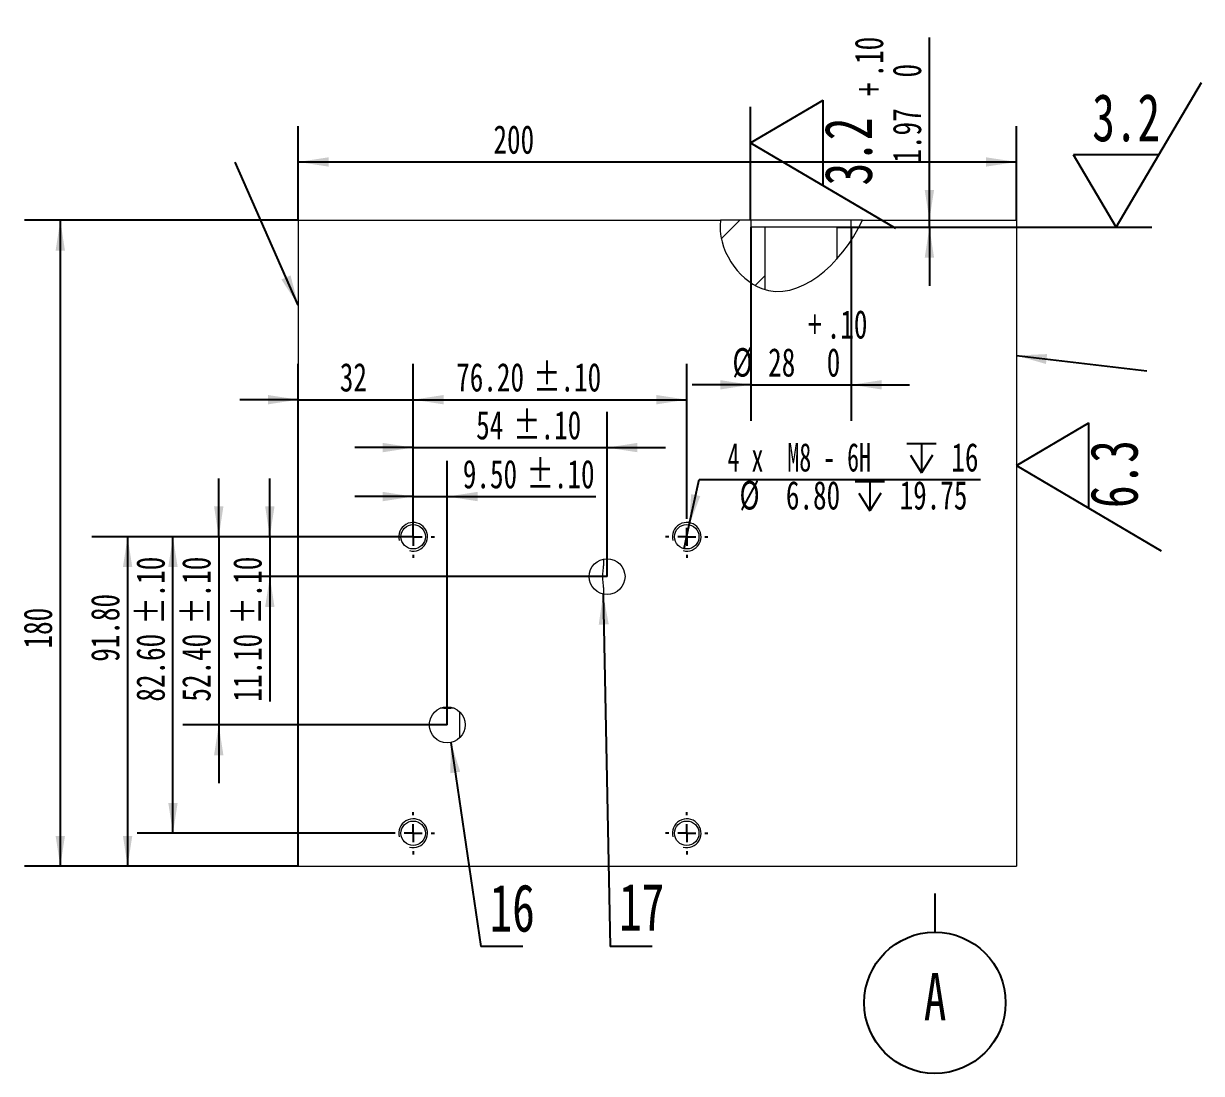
# Model space of a CAD drawing. Header units: millimetres. Extents: x -8 to 430, y -4 to 301.
# Drawn here: x 127.4 to 193, y 151.2 to 209.7 of the extents above; entities that cross this region are included whole.
import ezdxf

# ---------------------------------------------------------------- set-up
doc = ezdxf.new("R2010")
doc.units = ezdxf.units.MM
doc.layers.add('10', color=7, linetype='Continuous')
doc.styles.add('SLDTEXTSTYLE1', font='TXT', dxfattribs={"width": 0.7})
doc.styles.add('SLDTEXTSTYLE3', font='TXT', dxfattribs={"width": 0.616667})
doc.dimstyles.new('SLDDIMSTYLE0', dxfattribs={"dimtxt": 1.69292, "dimasz": 1.69292, "dimexe": 0, "dimexo": 0.0625, "dimgap": 0.42323, "dimtad": 2, "dimlfac": 5, "dimrnd": 1e-09, "dimzin": 4, "dimdsep": 46, "dimtxsty": 'SLDTEXTSTYLE1', "dimsah": 1, "dimcen": 0.09, "dimadec": 0, "dimazin": 1, "dimtfac": 1, "dimtofl": 0, "dimtmove": 0, "dimatfit": 3, "dimfxl": 1, "dimfrac": 2, "dimtolj": 1, "dimtzin": 12, "dimarcsym": 0})
doc.dimstyles.new('SLDDIMSTYLE1', dxfattribs={"dimtxt": 1.69292, "dimasz": 1.69292, "dimexe": 0, "dimexo": 0.0625, "dimgap": 0.42323, "dimtad": 2, "dimlfac": 5, "dimrnd": 1e-09, "dimzin": 4, "dimdsep": 46, "dimtxsty": 'SLDTEXTSTYLE1', "dimsah": 1, "dimcen": 0.09, "dimadec": 0, "dimazin": 1, "dimtol": 1, "dimtp": 0.1, "dimtm": 0.1, "dimtfac": 1, "dimtmove": 0, "dimatfit": 0, "dimfxl": 1, "dimfrac": 2, "dimtolj": 1, "dimtzin": 0, "dimarcsym": 0})
doc.dimstyles.new('SLDDIMSTYLE2', dxfattribs={"dimtxt": 1.69292, "dimasz": 1.69292, "dimexe": 0, "dimexo": 0.0625, "dimgap": 0.42323, "dimtad": 2, "dimlfac": 5, "dimrnd": 1e-09, "dimzin": 12, "dimdsep": 46, "dimtxsty": 'SLDTEXTSTYLE1', "dimsah": 1, "dimcen": 0.09, "dimadec": 0, "dimazin": 3, "dimtol": 1, "dimtp": 0.1, "dimtm": 0.1, "dimtfac": 1, "dimtmove": 0, "dimatfit": 0, "dimfxl": 1, "dimfrac": 2, "dimtolj": 1, "dimtzin": 0, "dimarcsym": 0})
doc.dimstyles.new('SLDDIMSTYLE3', dxfattribs={"dimtxt": 1.69292, "dimasz": 1.69292, "dimexe": 0, "dimexo": 0.0625, "dimgap": 0.42323, "dimtad": 2, "dimlfac": 5, "dimrnd": 1e-09, "dimzin": 12, "dimdsep": 46, "dimtxsty": 'SLDTEXTSTYLE1', "dimsah": 1, "dimcen": 0.09, "dimadec": 0, "dimazin": 3, "dimtfac": 1, "dimtmove": 0, "dimatfit": 0, "dimfxl": 1, "dimfrac": 2, "dimtolj": 1, "dimtzin": 12, "dimarcsym": 0})
doc.dimstyles.new('SLDDIMSTYLE4', dxfattribs={"dimtxt": 1.69292, "dimasz": 1.69292, "dimexe": 0, "dimexo": 0.0625, "dimgap": 0.42323, "dimtad": 2, "dimlfac": 5, "dimrnd": 1e-09, "dimzin": 12, "dimdsep": 46, "dimtxsty": 'SLDTEXTSTYLE1', "dimsah": 1, "dimcen": 0.09, "dimadec": 0, "dimazin": 3, "dimtfac": 1, "dimtofl": 0, "dimtmove": 0, "dimatfit": 3, "dimfxl": 1, "dimfrac": 2, "dimtolj": 1, "dimtzin": 12, "dimarcsym": 0})
doc.dimstyles.new('SLDDIMSTYLE5', dxfattribs={"dimtxt": 1.69292, "dimasz": 1.69292, "dimexe": 0, "dimexo": 0.0625, "dimgap": 0.42323, "dimtad": 0, "dimtih": 1, "dimtoh": 1, "dimdec": 6, "dimlfac": 5, "dimrnd": 1e-09, "dimzin": 12, "dimdsep": 46, "dimtxsty": 'SLDTEXTSTYLE1', "dimblk1": 'NONE', "dimsah": 1, "dimcen": 0, "dimadec": 0, "dimazin": 3, "dimtfac": 1, "dimtmove": 0, "dimatfit": 3, "dimldrblk": 'NONE', "dimfxl": 1, "dimfrac": 2, "dimtolj": 1, "dimtzin": 12, "dimarcsym": 0})
doc.dimstyles.new('SLDDIMSTYLE6', dxfattribs={"dimtxt": 1.69292, "dimasz": 1.69292, "dimexe": 0, "dimexo": 0.0625, "dimgap": 0.42323, "dimtad": 2, "dimlfac": 5, "dimrnd": 1e-09, "dimzin": 12, "dimdsep": 46, "dimtxsty": 'SLDTEXTSTYLE1', "dimsah": 1, "dimcen": 0.09, "dimadec": 0, "dimazin": 3, "dimtol": 1, "dimtp": 0.1, "dimtfac": 1, "dimtmove": 0, "dimatfit": 0, "dimfxl": 1, "dimfrac": 2, "dimtolj": 1, "dimtzin": 0, "dimarcsym": 0})
doc.dimstyles.new('SLDDIMSTYLE7', dxfattribs={"dimtxt": 0.18, "dimasz": 1.69292, "dimexe": 0, "dimexo": 0.0625, "dimgap": 0, "dimtad": 0, "dimtih": 1, "dimtoh": 1, "dimdec": 0, "dimrnd": 1e-09, "dimzin": 0, "dimdsep": 46, "dimtxsty": 'Standard', "dimsah": 1, "dimcen": 0.09, "dimadec": 0, "dimazin": 0, "dimtfac": 1.69292, "dimtdec": 0, "dimtofl": 0, "dimtmove": 0, "dimatfit": 3, "dimfxl": 1, "dimfrac": 2, "dimtolj": 1, "dimtzin": 0, "dimarcsym": 0})

# ---------------------------------------------------------------- blocks, each defined once
blk = doc.blocks.new('_D')
at = {"layer": '10', "color": 7}
for p, q in [((149.139, 181.124), (131.232, 181.124)), ((133.232, 181.124), (133.232, 162.764)), ((142.739, 162.764), (131.232, 162.764))]:
    blk.add_line(p, q, dxfattribs=at)
for points in [[(133.232, 181.124), (132.972, 179.431), (133.493, 179.431)], [(133.232, 162.764), (133.493, 164.457), (132.972, 164.457)]]:
    blk.add_solid(points, dxfattribs=at)
at = {"layer": '10', "color": 7, "insert": (131.186, 174.158), "char_height": 1.5875, "attachment_point": 1, "rotation": 90, "style": 'SLDTEXTSTYLE1'}
blk.add_mtext('91.80', dxfattribs=at)
blk = doc.blocks.new('_D_1')
at = {"layer": '10', "color": 7}
for p, q in [((149.139, 182.304), (149.139, 190.764)), ((164.379, 182.304), (164.379, 190.764)), ((149.139, 188.764), (164.379, 188.764))]:
    blk.add_line(p, q, dxfattribs=at)
for points in [[(149.139, 188.764), (150.832, 188.503), (150.832, 189.024)], [(164.379, 188.764), (162.686, 189.024), (162.686, 188.503)]]:
    blk.add_solid(points, dxfattribs=at)
at = {"layer": '10', "color": 7, "char_height": 1.5875, "attachment_point": 1, "style": 'SLDTEXTSTYLE1'}
for s, insert in [('±.10', (155.834, 190.81)), ('76.20', (151.535, 190.81))]:
    blk.add_mtext(s, dxfattribs=dict(at, insert=insert))
blk = doc.blocks.new('_D_2')
at = {"layer": '10', "color": 7}
for p, q in [((149.139, 182.304), (149.139, 188.094)), ((159.939, 178.904), (159.939, 188.094)), ((149.139, 186.094), (145.883, 186.094)), ((149.139, 186.094), (159.939, 186.094)), ((159.939, 186.094), (163.195, 186.094))]:
    blk.add_line(p, q, dxfattribs=at)
for points in [[(149.139, 186.094), (147.446, 186.355), (147.446, 185.834)], [(159.939, 186.094), (161.632, 185.834), (161.632, 186.355)]]:
    blk.add_solid(points, dxfattribs=at)
at = {"layer": '10', "color": 7, "char_height": 1.5875, "attachment_point": 1, "style": 'SLDTEXTSTYLE1'}
for s, insert in [('54', (152.646, 188.141)), ('±.10', (154.723, 188.141))]:
    blk.add_mtext(s, dxfattribs=dict(at, insert=insert))
blk = doc.blocks.new('_D_3')
at = {"layer": '10', "color": 7}
for p, q in [((149.139, 182.304), (149.139, 185.365)), ((151.039, 170.644), (151.039, 185.365)), ((149.139, 183.365), (145.883, 183.365)), ((149.139, 183.365), (151.039, 183.365)), ((151.039, 183.365), (159.313, 183.365))]:
    blk.add_line(p, q, dxfattribs=at)
for points in [[(149.139, 183.365), (147.446, 183.626), (147.446, 183.105)], [(151.039, 183.365), (152.732, 183.105), (152.732, 183.626)]]:
    blk.add_solid(points, dxfattribs=at)
at = {"layer": '10', "color": 7, "char_height": 1.5875, "attachment_point": 1, "style": 'SLDTEXTSTYLE1'}
for s, insert in [('9.50', (151.905, 185.412)), ('±.10', (155.464, 185.412))]:
    blk.add_mtext(s, dxfattribs=dict(at, insert=insert))
blk = doc.blocks.new('_D_4')
at = {"layer": '10', "color": 7}
for p, q in [((138.31, 181.124), (138.31, 184.379)), ((149.139, 181.124), (136.31, 181.124)), ((138.31, 181.124), (138.31, 170.644)), ((151.039, 170.644), (136.31, 170.644)), ((138.31, 170.644), (138.31, 167.388))]:
    blk.add_line(p, q, dxfattribs=at)
for points in [[(138.31, 181.124), (138.57, 182.817), (138.049, 182.817)], [(138.31, 170.644), (138.049, 168.951), (138.57, 168.951)]]:
    blk.add_solid(points, dxfattribs=at)
at = {"layer": '10', "color": 7, "char_height": 1.5875, "attachment_point": 1, "rotation": 90, "style": 'SLDTEXTSTYLE1'}
for s, insert in [('±.10', (136.263, 176.235)), ('52.40', (136.263, 171.936))]:
    blk.add_mtext(s, dxfattribs=dict(at, insert=insert))
blk = doc.blocks.new('_D_5')
at = {"layer": '10', "color": 7}
for p, q in [((149.139, 181.124), (133.759, 181.124)), ((135.759, 164.604), (135.759, 181.124)), ((147.959, 164.604), (133.759, 164.604))]:
    blk.add_line(p, q, dxfattribs=at)
for points in [[(135.759, 181.124), (135.499, 179.431), (136.02, 179.431)], [(135.759, 164.604), (136.02, 166.297), (135.499, 166.297)]]:
    blk.add_solid(points, dxfattribs=at)
at = {"layer": '10', "color": 7, "char_height": 1.5875, "attachment_point": 1, "rotation": 90, "style": 'SLDTEXTSTYLE1'}
for s, insert in [('±.10', (133.713, 176.235)), ('82.60', (133.713, 171.936))]:
    blk.add_mtext(s, dxfattribs=dict(at, insert=insert))
blk = doc.blocks.new('_D_6')
at = {"layer": '10', "color": 7}
for p, q in [((142.739, 162.764), (142.739, 190.764)), ((149.139, 181.124), (149.139, 190.764)), ((142.739, 188.764), (139.483, 188.764)), ((142.739, 188.764), (149.139, 188.764)), ((149.139, 188.764), (152.395, 188.764))]:
    blk.add_line(p, q, dxfattribs=at)
for points in [[(142.739, 188.764), (141.046, 189.024), (141.046, 188.503)], [(149.139, 188.764), (150.832, 188.503), (150.832, 189.024)]]:
    blk.add_solid(points, dxfattribs=at)
at = {"layer": '10', "color": 7, "insert": (145.053, 190.81), "char_height": 1.5875, "attachment_point": 1, "style": 'SLDTEXTSTYLE1'}
blk.add_mtext('32', dxfattribs=at)
blk = doc.blocks.new('_D_7')
at = {"layer": '10', "color": 7}
for p, q in [((142.739, 198.764), (142.739, 204.012)), ((182.739, 198.764), (182.739, 204.012)), ((142.739, 202.012), (182.739, 202.012))]:
    blk.add_line(p, q, dxfattribs=at)
for points in [[(142.739, 202.012), (144.432, 201.751), (144.432, 202.272)], [(182.739, 202.012), (181.046, 202.272), (181.046, 201.751)]]:
    blk.add_solid(points, dxfattribs=at)
at = {"layer": '10', "color": 7, "insert": (153.611, 204.058), "char_height": 1.5875, "attachment_point": 1, "style": 'SLDTEXTSTYLE1'}
blk.add_mtext('200', dxfattribs=at)
blk = doc.blocks.new('SW_SYMBOL_HOLE_DEPTH')
at = {"layer": '10', "color": 0}
for p, q in [((0, 875), (800, 875)), ((400, 875), (400, 75)), ((100, 555), (400, 75)), ((700, 555), (400, 75))]:
    blk.add_line(p, q, dxfattribs=at)
blk = doc.blocks.new('_D_8')
at = {"layer": '10'}
for p, q in [((164.522, 181.789), (165.065, 184.323)), ((165.065, 184.323), (180.745, 184.323)), ((164.236, 180.459), (164.522, 181.789))]:
    blk.add_line(p, q, dxfattribs=at)
blk.add_solid([(164.522, 181.789), (165.131, 183.389), (164.622, 183.499)], dxfattribs=at)
at = {"layer": '10', "xscale": 0.002046395036887994, "yscale": 0.002046395036887994, "zscale": 0.002046395036887994}
for p in [(176.636, 184.532), (173.751, 182.415)]:
    blk.add_blockref('SW_SYMBOL_HOLE_DEPTH', p, dxfattribs=at)
at = {"layer": '10', "char_height": 1.5875, "attachment_point": 1}
for s, insert, style in [('4 x  M8 - 6H', (166.652, 186.349), 'SLDTEXTSTYLE3'), ('16', (179.118, 186.349), 'SLDTEXTSTYLE1'), ('%%c', (167.315, 184.232), 'SLDTEXTSTYLE1'), ('6.80', (169.901, 184.232), 'SLDTEXTSTYLE1'), ('19.75', (176.233, 184.232), 'SLDTEXTSTYLE1')]:
    blk.add_mtext(s, dxfattribs=dict(at, insert=insert, style=style))
blk = doc.blocks.new('_NONE')
blk = doc.blocks.new('_D_9')
at = {"layer": '10', "color": 7}
for p, q in [((141.156, 181.124), (141.156, 184.379)), ((149.139, 181.124), (139.156, 181.124)), ((141.156, 181.124), (141.156, 178.904)), ((159.939, 178.904), (139.156, 178.904)), ((141.156, 178.904), (141.156, 171.936))]:
    blk.add_line(p, q, dxfattribs=at)
for points in [[(141.156, 181.124), (141.416, 182.817), (140.895, 182.817)], [(141.156, 178.904), (140.895, 177.211), (141.416, 177.211)]]:
    blk.add_solid(points, dxfattribs=at)
at = {"layer": '10', "color": 7, "char_height": 1.5875, "attachment_point": 1, "rotation": 90, "style": 'SLDTEXTSTYLE1'}
for s, insert in [('±.10', (139.11, 176.235)), ('11.10', (139.11, 171.936))]:
    blk.add_mtext(s, dxfattribs=dict(at, insert=insert))
blk = doc.blocks.new('_D_10')
at = {"layer": '10', "color": 7}
for p, q in [((177.895, 198.764), (177.895, 208.942)), ((173.539, 198.37), (179.895, 198.37)), ((177.895, 198.37), (177.895, 198.764)), ((177.895, 198.37), (177.895, 195.114))]:
    blk.add_line(p, q, dxfattribs=at)
for points in [[(177.895, 198.764), (178.155, 200.457), (177.634, 200.457)], [(177.895, 198.37), (177.634, 196.677), (178.155, 196.677)]]:
    blk.add_solid(points, dxfattribs=at)
at = {"layer": '10', "color": 7, "attachment_point": 1, "rotation": 90, "style": 'SLDTEXTSTYLE1'}
for s, insert, char_height in [('.10', (173.732, 206.72), 1.5875), ('0', (175.848, 206.72), 1.587), ('+', (173.732, 205.679), 1.587), ('1.97', (175.848, 201.975), 1.5875)]:
    blk.add_mtext(s, dxfattribs=dict(at, insert=insert, char_height=char_height))
blk = doc.blocks.new('_D_11')
at = {"layer": '10', "color": 7}
for p, q in [((167.939, 198.37), (167.939, 187.593)), ((173.539, 198.37), (173.539, 187.593)), ((167.939, 189.593), (164.683, 189.593)), ((167.939, 189.593), (173.539, 189.593)), ((173.539, 189.593), (176.795, 189.593))]:
    blk.add_line(p, q, dxfattribs=at)
for points in [[(167.939, 189.593), (166.246, 189.853), (166.246, 189.333)], [(173.539, 189.593), (175.232, 189.333), (175.232, 189.853)]]:
    blk.add_solid(points, dxfattribs=at)
at = {"layer": '10', "color": 7, "attachment_point": 1, "style": 'SLDTEXTSTYLE1'}
for s, insert, char_height in [('.10', (172.176, 193.756), 1.5875), ('+', (171.136, 193.756), 1.587), ('%%c', (166.922, 191.639), 1.5875), ('28', (168.913, 191.639), 1.5875), ('0', (172.176, 191.639), 1.587)]:
    blk.add_mtext(s, dxfattribs=dict(at, insert=insert, char_height=char_height))
blk = doc.blocks.new('_D_12')
at = {"layer": '10', "color": 7}
for p, q in [((142.739, 198.764), (127.484, 198.764)), ((129.484, 198.764), (129.484, 162.764)), ((142.739, 162.764), (127.484, 162.764))]:
    blk.add_line(p, q, dxfattribs=at)
for points in [[(129.484, 198.764), (129.223, 197.071), (129.744, 197.071)], [(129.484, 162.764), (129.744, 164.457), (129.223, 164.457)]]:
    blk.add_solid(points, dxfattribs=at)
at = {"layer": '10', "color": 7, "insert": (127.437, 174.899), "char_height": 1.5875, "attachment_point": 1, "rotation": 90, "style": 'SLDTEXTSTYLE1'}
blk.add_mtext('180', dxfattribs=at)
blk = doc.blocks.new('SW_NOTE_1')
at = {"layer": '10', "color": 0}
blk.add_line((2.341, 0), (0, 0), dxfattribs=at)
at = {"layer": '10', "color": 0, "insert": (0.485, 3.473), "char_height": 2.6458, "attachment_point": 1, "style": 'SLDTEXTSTYLE1'}
blk.add_mtext('16', dxfattribs=at)
blk = doc.blocks.new('SW_NOTE_2')
at = {"layer": '10', "color": 0}
blk.add_line((2.341, 0), (0, 0), dxfattribs=at)
at = {"layer": '10', "color": 0, "insert": (0.49, 3.527), "char_height": 2.6458, "attachment_point": 1, "style": 'SLDTEXTSTYLE1'}
blk.add_mtext('17', dxfattribs=at)
blk = doc.blocks.new('SW_CENTERMARKSYMBOL_0')
at = {"layer": '10', "color": 0}
for p, q in [((0, 1), (0, 1.18)), ((-1, 0), (-1.18, 0)), ((0, 0), (-0.5, 0)), ((0, 0), (0, 0.5)), ((0, 0), (0, -0.5)), ((0, 0), (0.5, 0)), ((1, 0), (1.18, 0)), ((0, -1), (0, -1.18))]:
    blk.add_line(p, q, dxfattribs=at)
blk = doc.blocks.new('SW_CENTERMARKSYMBOL_1')
at = {"layer": '10', "color": 0}
for p, q in [((0, 1), (0, 1.18)), ((-1, 0), (-1.18, 0)), ((0, 0), (-0.5, 0)), ((0, 0), (0, 0.5)), ((0, 0), (0, -0.5)), ((0, 0), (0.5, 0)), ((1, 0), (1.18, 0)), ((0, -1), (0, -1.18))]:
    blk.add_line(p, q, dxfattribs=at)
blk = doc.blocks.new('SW_CENTERMARKSYMBOL_2')
at = {"layer": '10', "color": 0}
for p, q in [((0, 1), (0, 1.18)), ((-1, 0), (-1.18, 0)), ((0, 0), (-0.5, 0)), ((0, 0), (0, 0.5)), ((0, 0), (0, -0.5)), ((0, 0), (0.5, 0)), ((1, 0), (1.18, 0)), ((0, -1), (0, -1.18))]:
    blk.add_line(p, q, dxfattribs=at)
blk = doc.blocks.new('SW_CENTERMARKSYMBOL_3')
at = {"layer": '10', "color": 0}
for p, q in [((0, 1), (0, 1.18)), ((-1, 0), (-1.18, 0)), ((0, 0), (-0.5, 0)), ((0, 0), (0, 0.5)), ((0, 0), (0, -0.5)), ((0, 0), (0.5, 0)), ((1, 0), (1.18, 0)), ((0, -1), (0, -1.18))]:
    blk.add_line(p, q, dxfattribs=at)
blk = doc.blocks.new('SW_SFSYMBOL_1')
at = {"layer": '10', "color": 0}
for p, q in [((1.326, -4.031), (6.081, 4.031)), ((1.326, -4.031), (-1.052, 0)), ((3.704, 0), (-1.052, 0)), ((-14.228, -4.031), (3.326, -4.031))]:
    blk.add_line(p, q, dxfattribs=at)
at = {"layer": '10', "color": 0, "insert": (0, 3.411), "char_height": 2.6458, "attachment_point": 1, "style": 'SLDTEXTSTYLE1'}
blk.add_mtext('3.2', dxfattribs=at)
blk = doc.blocks.new('SW_SFSYMBOL_2')
at = {"layer": '10', "color": 0}
for p, q in [((-7.524, 2.378), (-3.493, 4.755)), ((-3.493, 0), (-3.493, 4.755)), ((-7.524, -1.94), (-7.524, 4.378)), ((-7.524, 2.378), (0.537, -2.378))]:
    blk.add_line(p, q, dxfattribs=at)
at = {"layer": '10', "color": 0, "insert": (-3.411, 0), "char_height": 2.6458, "attachment_point": 1, "rotation": 90, "style": 'SLDTEXTSTYLE1'}
blk.add_mtext('3.2', dxfattribs=at)
blk = doc.blocks.new('SW_SFSYMBOL_4')
at = {"layer": '10', "color": 0}
for p, q in [((-7.524, 2.378), (-3.493, 4.755)), ((-3.493, 0), (-3.493, 4.755)), ((-7.524, 2.378), (0.537, -2.378))]:
    blk.add_line(p, q, dxfattribs=at)
at = {"layer": '10', "color": 0, "insert": (-3.411, 0), "char_height": 2.6458, "attachment_point": 1, "rotation": 90, "style": 'SLDTEXTSTYLE1'}
blk.add_mtext('6.3', dxfattribs=at)
blk = doc.blocks.new('SW_DATUMTAG_0')
at = {"layer": '10', "color": 0}
blk.add_line((0.617, 7.834), (0.617, 5.684), dxfattribs=at)
blk.add_circle((0.617, 1.747), 3.937, dxfattribs=at)
at = {"layer": '10', "color": 0, "insert": (0, 3.411), "char_height": 2.646, "attachment_point": 1, "style": 'SLDTEXTSTYLE1'}
blk.add_mtext('A', dxfattribs=at)

msp = doc.modelspace()

# ---------------------------------------------------------------- hatches: boundary and pattern name
at = {"linetype": 'Continuous', "lineweight": 0}
h = msp.add_hatch(dxfattribs=at)
h.set_pattern_fill('ANSI31', angle=3e-322, style=0)
edge = h.paths.add_edge_path(flags=0)
edge.add_line((168.73900962, 194.89992167), (168.73900962, 198.36974966))
edge.add_line((168.73900962, 198.36974966), (167.93900962, 198.36974966))
edge.add_line((167.93900962, 198.36974966), (167.93900962, 198.76374966))
edge.add_line((167.93900962, 198.76374966), (166.25695172, 198.76374966))
edge.add_spline(control_points=[(166.25695172, 198.76374966), (166.05476989, 197.16629887), (167.28171163, 195.38645629), (168.67670128, 194.91821201), (168.73900962, 194.89992167)], knot_values=[0, 0, 0, 0, 0.1806377101, 0.1890423758, 0.1890423758, 0.1890423758, 0.1890423758], weights=[1, 1, 1, 1, 1], degree=3, periodic=0)
h = msp.add_hatch(dxfattribs=at)
h.set_pattern_fill('ANSI31', angle=3e-322, style=0)
edge = h.paths.add_edge_path(flags=0)
edge.add_line((172.73900962, 198.36974966), (172.73900962, 196.59753082))
edge.add_spline(control_points=[(172.73900962, 196.59753082), (173.30043691, 197.2237244), (173.7912172, 197.9698236), (174.16275998, 198.76374966)], knot_values=[0.3706491716, 0.3706491716, 0.3706491716, 0.3706491716, 0.4575925071, 0.4575925071, 0.4575925071, 0.4575925071], weights=[1, 1, 1, 1], degree=3, periodic=0)
edge.add_line((174.16275998, 198.76374966), (173.53900962, 198.76374966))
edge.add_line((173.53900962, 198.76374966), (173.53900962, 198.36974966))
edge.add_line((173.53900962, 198.36974966), (172.73900962, 198.36974966))

# ---------------------------------------------------------------- linework, layer by layer
at = {"color": 7, "linetype": 'Continuous', "lineweight": 15}
for p, q in [((142.73900962, 198.76374966), (142.73900962, 162.76374966)), ((142.73900962, 198.76374966), (166.25695172, 198.76374966)), ((167.93900962, 198.76374966), (166.25695172, 198.76374966)), ((167.93900962, 198.76374966), (167.93900962, 198.36974966)), ((173.53900962, 198.76374966), (167.93900962, 198.76374966)), ((168.73900962, 198.36974966), (167.93900962, 198.36974966)), ((168.73900962, 194.89992167), (168.73900962, 198.36974966)), ((172.73900962, 198.36974966), (168.73900962, 198.36974966)), ((172.73900962, 198.36974966), (172.73900962, 196.59753082)), ((173.53900962, 198.36974966), (172.73900962, 198.36974966)), ((173.53900962, 198.36974966), (173.53900962, 198.76374966)), ((174.16275998, 198.76374966), (173.53900962, 198.76374966)), ((174.16275998, 198.76374966), (182.73900962, 198.76374966)), ((182.73900962, 198.76374966), (182.73900962, 162.76374966)), ((151.73900962, 169.92960742), (151.73900962, 171.35789191)), ((142.73900962, 162.76374966), (182.73900962, 162.76374966))]:
    msp.add_line(p, q, dxfattribs=at)
for centre, radius in [((149.13900901, 181.12374966), 0.68), ((164.37900901, 181.12375017), 0.68), ((159.93900901, 178.90374966), 1), ((151.03900901, 170.64374966), 1), ((149.13900956, 164.60374966), 0.68), ((164.37900956, 164.60375017), 0.68)]:
    msp.add_circle(centre, radius, dxfattribs=at)
at = {"color": 7, "linetype": 'Continuous', "lineweight": 0}
for centre in [(149.13900901, 181.12374966), (164.37900901, 181.12375017), (149.13900956, 164.60374966), (164.37900956, 164.60375017)]:
    msp.add_arc(centre, 0.8, 255, 195, dxfattribs=at)
msp.add_open_spline([(166.25695172, 198.76374966), (166.05476989, 197.16629887), (169.02468256, 192.85804458), (172.97922411, 196.23472739), (174.16275998, 198.76374966)], degree=3, knots=[0, 0, 0, 0, 0.18063771006, 0.45759250714, 0.45759250714, 0.45759250714, 0.45759250714], dxfattribs=at)
at = {"color": 7, "linetype": 'Continuous', "lineweight": 15}
for points, knots in [([(159.73399706, 179.88250913), (159.73865317, 179.80470896), (159.74000519, 179.72668397), (159.736602, 179.56974245), (159.73178126, 179.49073912), (159.71713141, 179.33106739), (159.70707077, 179.25067818), (159.69224755, 179.12484657), (159.68738227, 179.08154204), (159.68020162, 178.99367151), (159.67797204, 178.94911448), (159.67797472, 178.88098196), (159.67853233, 178.85789439), (159.6806001, 178.81270077), (159.68209732, 178.79046213), (159.68752381, 178.72457727), (159.69236107, 178.68164474), (159.7072801, 178.55513482), (159.71730741, 178.47479635), (159.7318521, 178.31570068), (159.7366228, 178.23719101), (159.73999874, 178.08071753), (159.73865382, 178.00280131), (159.73399706, 177.92499019)], [0, 0, 0, 0, 0.125, 0.125, 0.25, 0.25, 0.375, 0.375, 0.4375, 0.4375, 0.5, 0.5, 0.53125, 0.53125, 0.5625, 0.5625, 0.625, 0.625, 0.75, 0.75, 0.875, 0.875, 1, 1, 1, 1]), ([(151.43092737, 171.56374966), (151.36679051, 171.56374966), (151.3021301, 171.56341034), (151.17138604, 171.56280549), (151.10502919, 171.56255767), (150.90513993, 171.56256168), (150.77510736, 171.56374966), (150.64709065, 171.56374966)], [0, 0, 0, 0, 0.25, 0.25, 0.5, 0.5, 1, 1, 1, 1])]:
    msp.add_open_spline(points, degree=3, knots=knots, dxfattribs=at)

# ---------------------------------------------------------------- block references
at = {"layer": '10', "color": 7}
for name, p in [('SW_SFSYMBOL_1', (186.96675228, 202.40030984)), ('SW_SFSYMBOL_2', (175.46284098, 200.70354138)), ('SW_SFSYMBOL_4', (190.26284098, 182.72611444)), ('SW_CENTERMARKSYMBOL_3', (149.13900901, 181.12374966)), ('SW_CENTERMARKSYMBOL_2', (164.37900901, 181.12375017)), ('SW_CENTERMARKSYMBOL_0', (149.13900956, 164.60374966)), ('SW_CENTERMARKSYMBOL_1', (164.37900956, 164.60375017)), ('SW_NOTE_1', (152.91055341, 158.29268534)), ('SW_NOTE_2', (160.11776062, 158.29268534)), ('SW_DATUMTAG_0', (177.58298579, 153.40601075))]:
    msp.add_blockref(name, p, dxfattribs=at)

# ---------------------------------------------------------------- dimensions: what is measured, and where the dimension line sits
for base, p1, p2, dimstyle, picture, middle in [((177.89489416, 198.76374966), (173.53900962, 198.36974966), (182.73900962, 198.76374966), 'SLDDIMSTYLE6', '_D_10', (177.89489416, 205.45832971)), ((129.48368565, 162.76374966), (142.73900962, 198.76374966), (142.73900962, 162.76374966), 'SLDDIMSTYLE4', '_D_12', (129.48368565, 176.01030662)), ((138.30950359, 170.64374966), (149.13900901, 181.12374966), (151.03900901, 170.64374966), 'SLDDIMSTYLE1', '_D_4', (138.30950359, 176.01030662)), ((141.15594791, 178.90374966), (149.13900901, 181.12374966), (159.93900901, 178.90374966), 'SLDDIMSTYLE1', '_D_9', (141.15594791, 176.01030662)), ((133.23223948, 162.76374966), (149.13900901, 181.12374966), (142.73900962, 162.76374966), 'SLDDIMSTYLE0', '_D', (133.23223948, 176.01030662)), ((135.75939294, 181.12374966), (147.95900956, 164.60374966), (149.13900901, 181.12374966), 'SLDDIMSTYLE1', '_D_5', (135.75939294, 176.01030662))]:
    dim = msp.add_linear_dim(base=base, p1=p1, p2=p2, angle=90, dimstyle=dimstyle, dxfattribs=at)
    dim.commit()
    dim.dimension.update_dxf_attribs({"geometry": picture, "text_midpoint": middle, "dimtype": 160})
for base, p1, p2, dimstyle, picture, middle in [((182.73900962, 202.01187714), (142.73900962, 198.76374966), (182.73900962, 198.76374966), 'SLDDIMSTYLE4', '_D_7', (154.72177893, 202.01187714)), ((164.37900901, 188.76355635), (149.13900901, 182.30374966), (164.37900901, 182.30375017), 'SLDDIMSTYLE1', '_D_1', (155.60915304, 188.76355635)), ((149.13900901, 188.76355635), (142.73900962, 162.76374966), (149.13900901, 181.12374966), 'SLDDIMSTYLE3', '_D_6', (145.79406072, 188.76355635)), ((159.93900901, 186.09414918), (149.13900901, 182.30374966), (159.93900901, 178.90374966), 'SLDDIMSTYLE2', '_D_2', (155.60915304, 186.09414918)), ((151.03900901, 183.36546537), (149.13900901, 182.30374966), (151.03900901, 170.64374966), 'SLDDIMSTYLE1', '_D_3', (155.60915304, 183.36546537))]:
    dim = msp.add_linear_dim(base=base, p1=p1, p2=p2, dimstyle=dimstyle, dxfattribs=at)
    dim.commit()
    dim.dimension.update_dxf_attribs({"geometry": picture, "text_midpoint": middle, "dimtype": 160})
dim = msp.add_linear_dim(base=(173.53900962, 189.59295966), p1=(167.93900962, 198.36974966), p2=(173.53900962, 198.36974966), text='%%c<>', dimstyle='SLDDIMSTYLE6', dxfattribs=at)
dim.commit()
dim.dimension.update_dxf_attribs({"geometry": '_D_11', "text_midpoint": (170.66025811, 189.59295966), "dimtype": 160})
at = {"layer": '10'}
dim = msp.add_diameter_dim_2p(p1=(164.23647415, 180.45885633), p2=(164.52154388, 181.788644), text='4 x  M8 - 6H {\\fGDT;x} 16\\P%%c 6.80 {\\fGDT;x} 19.75\\P', dimstyle='SLDDIMSTYLE5', override={"dimpost": '<>'}, dxfattribs=at)
dim.commit()
dim.dimension.update_dxf_attribs({"geometry": '_D_8', "text_midpoint": (173.69874314, 184.30211096), "dimtype": 163})

# ---------------------------------------------------------------- leaders
at = {"layer": '10', "color": 7}
for points in [[(142.73900962, 194.02682565), (139.22187244, 202.00357793)], [(182.73900962, 191.22467823), (190.00776006, 190.37821827)], [(159.72086439, 177.92783321), (160.11776062, 158.29268534)], [(151.23875172, 169.66390128), (152.91055341, 158.29268534)]]:
    msp.add_leader(points, dimstyle='SLDDIMSTYLE7', dxfattribs=at)

doc.saveas('drawing.dxf')
